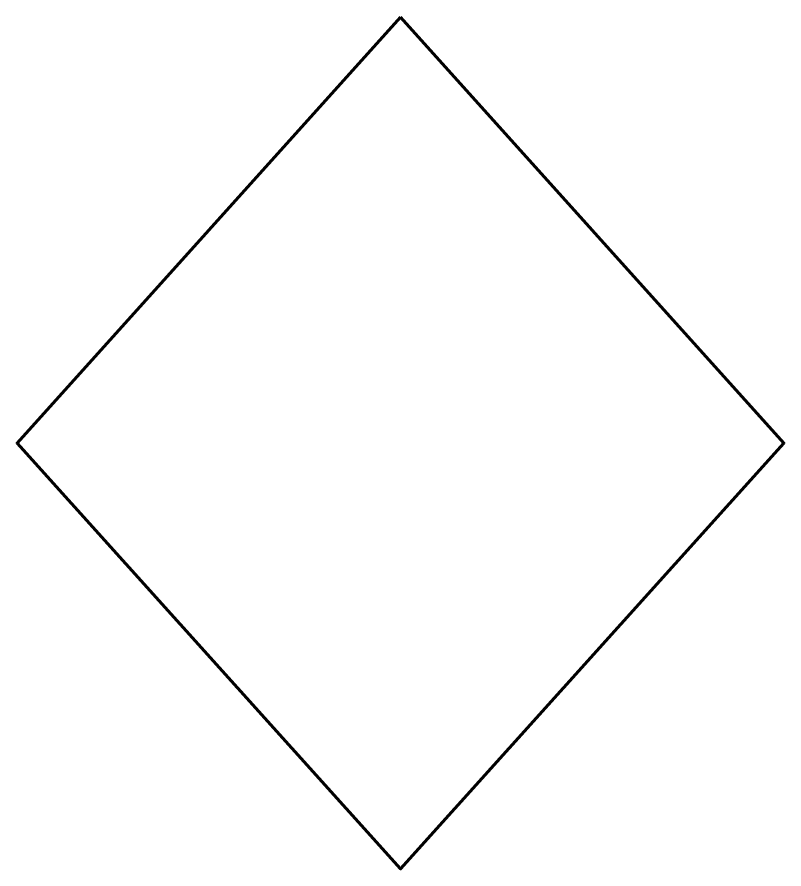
# Model space of a CAD drawing. Extents: x -70335 to 1144202, y 0 to 1100440.
# Drawn here: x 0.1714 to 0.2571, y 0.3 to 0.3952 of the extents above; entities that cross this region are included whole.
import ezdxf
from ezdxf.enums import TextEntityAlignment as Align

# ---------------------------------------------------------------- set-up
doc = ezdxf.new("R2010")
doc.units = 0
doc.header["$LTSCALE"] = 1000
doc.linetypes.add('DASH', pattern=[0.35, 0.25, -0.1])
doc.layers.add('1-标注', color=2, linetype='Continuous')
doc.layers.add('PIPE-暖回水', color=1, linetype='DASH')
doc.styles.add('KZCAD1', font='simplex.shx', dxfattribs={"bigfont": 'gbcbig.shx'})

msp = doc.modelspace()

# ---------------------------------------------------------------- texts
at = {"layer": '1-标注', "style": 'KZCAD1'}
msp.add_text('.', height=1, dxfattribs=at).set_placement((0, 0), align=Align.BOTTOM_LEFT)
msp.add_text('.', height=1, dxfattribs=at).set_placement((0, 0), align=Align.BOTTOM_LEFT)
msp.add_text('.', height=1, dxfattribs=at).set_placement((0, 0), align=Align.BOTTOM_LEFT)
msp.add_text('.', height=1, dxfattribs=at).set_placement((0, 0), align=Align.BOTTOM_LEFT)
msp.add_text('.', height=1, dxfattribs=at).set_placement((0, 0), align=Align.BOTTOM_LEFT)
msp.add_text('.', height=1, dxfattribs=at).set_placement((0, 0), align=Align.BOTTOM_LEFT)
msp.add_text('.', height=1, dxfattribs=at).set_placement((0, 0), align=Align.BOTTOM_LEFT)
msp.add_text('.', height=1, dxfattribs=at).set_placement((0, 0), align=Align.BOTTOM_LEFT)
msp.add_text('.', height=1, dxfattribs=at).set_placement((0, 0), align=Align.BOTTOM_LEFT)
msp.add_text('.', height=1, dxfattribs=at).set_placement((0, 0), align=Align.BOTTOM_LEFT)
msp.add_text('.', height=1, dxfattribs=at).set_placement((0, 0), align=Align.BOTTOM_LEFT)
msp.add_text('.', height=1, dxfattribs=at).set_placement((0, 0), align=Align.BOTTOM_LEFT)
at = {"layer": 'PIPE-暖回水', "style": 'KZCAD1'}
msp.add_text('.', height=1, dxfattribs=at).set_placement((0, 0), align=Align.BOTTOM_LEFT)

doc.saveas('drawing.dxf')
